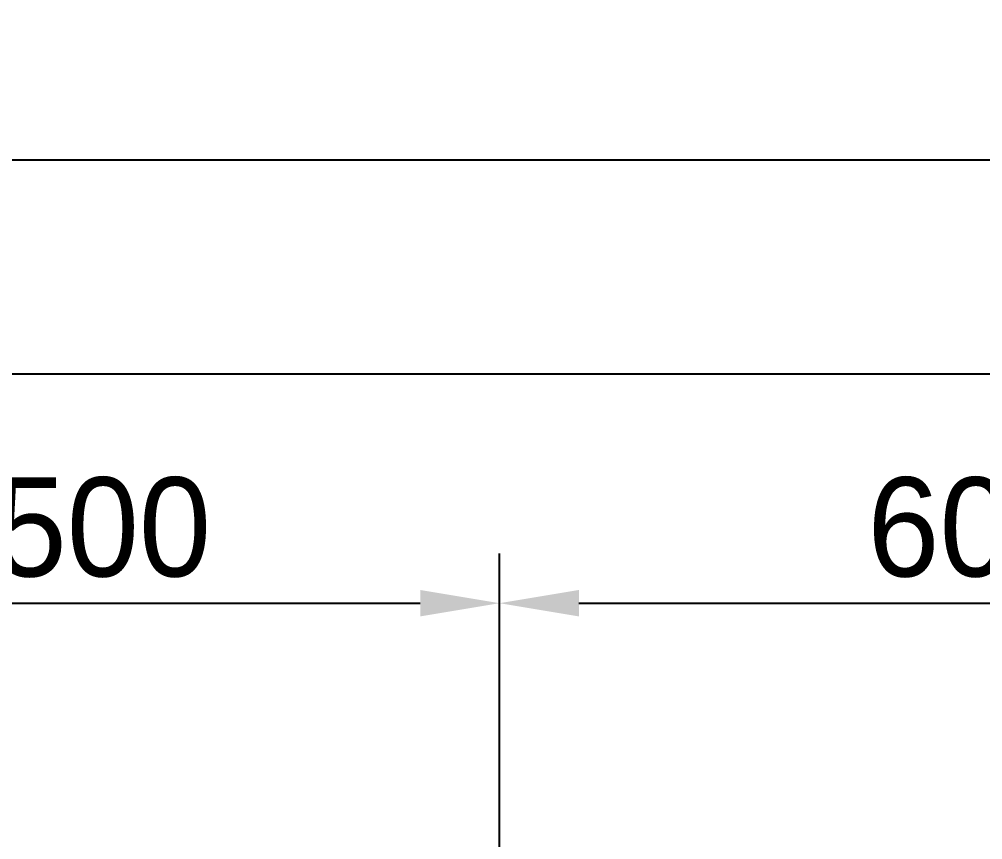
# Model space of a CAD drawing. Header units: inches. Extents: x 0 to 23821, y 0 to 11279.
# Drawn here: x 2334 to 2942, y 5567 to 6084 of the extents above; entities that cross this region are included whole.
import ezdxf

# ---------------------------------------------------------------- set-up
doc = ezdxf.new("R2010")
doc.units = ezdxf.units.IN
doc.header["$LTSCALE"] = 10
doc.header["$MEASUREMENT"] = 0
doc.layers.get('Defpoints').update_dxf_attribs({"color": 8})
doc.styles.add('SCI', font='')
doc.styles.get('SCI').set_extended_font_data('Gulim')
doc.dimstyles.new('SCH', dxfattribs={"dimtxt": 2.5, "dimasz": 2, "dimexe": 1.25, "dimexo": 0.625, "dimtad": 1, "dimdec": 8, "dimtxsty": 'SCI', "dimcen": 2.5, "dimclrd": 4, "dimclre": 4, "dimclrt": 7, "dimadec": 8, "dimazin": 2, "dimtfac": 1, "dimtdec": 8, "dimtmove": 0, "dimatfit": 3, "dimfxl": 1, "dimarcsym": 0})

# ---------------------------------------------------------------- blocks, each defined once
blk = doc.blocks.new('*D366')
at = {"color": 4, "lineweight": -2, "transparency": 16777216}
for p, q in [((2137.14, 5371.93), (2137.14, 5747.34)), ((2637.14, 5333.93), (2637.14, 5747.34)), ((2187.14, 5716.09), (2587.14, 5716.09))]:
    blk.add_line(p, q, dxfattribs=at)
at = {"color": 4, "transparency": 16777216}
for points in [[(2187.14, 5724.43), (2187.14, 5707.76), (2137.14, 5716.09)], [(2587.14, 5724.43), (2587.14, 5707.76), (2637.14, 5716.09)]]:
    blk.add_solid(points, dxfattribs=at)
at = {"layer": 'Defpoints', "color": 0, "transparency": 16777216}
for p in [(2637.14, 5716.09), (2137.14, 5356.31, -227228.55), (2637.14, 5318.31, -227228.55)]:
    blk.add_point(p, dxfattribs=at)
at = {"color": 7, "transparency": 16777216, "insert": (2387.14, 5763.76), "char_height": 62.5, "attachment_point": 5, "style": 'SCI'}
blk.add_mtext('500', dxfattribs=at)
blk = doc.blocks.new('*D367')
at = {"color": 4, "lineweight": -2, "transparency": 16777216}
for p, q in [((2637.14, 5333.93), (2637.14, 5747.34)), ((3237.14, 5333.93), (3237.14, 5747.34)), ((2687.14, 5716.09), (3187.14, 5716.09))]:
    blk.add_line(p, q, dxfattribs=at)
at = {"color": 4, "transparency": 16777216}
for points in [[(2687.14, 5724.43), (2687.14, 5707.76), (2637.14, 5716.09)], [(3187.14, 5724.43), (3187.14, 5707.76), (3237.14, 5716.09)]]:
    blk.add_solid(points, dxfattribs=at)
at = {"layer": 'Defpoints', "color": 0, "transparency": 16777216}
for p in [(3237.14, 5716.09), (2637.14, 5318.31, -227228.55), (3237.14, 5318.31, -227228.55)]:
    blk.add_point(p, dxfattribs=at)
at = {"color": 7, "transparency": 16777216, "insert": (2937.14, 5763.76), "char_height": 62.5, "attachment_point": 5, "style": 'SCI'}
blk.add_mtext('600', dxfattribs=at)
blk = doc.blocks.new('*D377')
at = {"color": 4, "lineweight": -2, "transparency": 16777216}
for p, q in [((1437.14, 5307.93), (1437.14, 6026.78)), ((8237.14, 5307.93), (8237.14, 6026.78)), ((1487.14, 5995.53), (8187.14, 5995.53))]:
    blk.add_line(p, q, dxfattribs=at)
at = {"color": 4, "transparency": 16777216}
for points in [[(1487.14, 6003.87), (1487.14, 5987.2), (1437.14, 5995.53)], [(8187.14, 6003.87), (8187.14, 5987.2), (8237.14, 5995.53)]]:
    blk.add_solid(points, dxfattribs=at)
at = {"layer": 'Defpoints', "color": 0, "transparency": 16777216}
for p in [(8237.14, 5995.53), (1437.14, 5292.31, -227228.55), (8237.14, 5292.31, -227228.55)]:
    blk.add_point(p, dxfattribs=at)
at = {"color": 7, "transparency": 16777216, "insert": (4837.14, 6043.2), "char_height": 62.5, "attachment_point": 5, "style": 'SCI'}
blk.add_mtext('6800', dxfattribs=at)
blk = doc.blocks.new('*D333')
at = {"color": 4, "lineweight": -2, "transparency": 16777216}
for p, q in [((2137.14, 5371.93), (2137.14, 5891.69)), ((7537.14, 5330.42), (7537.14, 5891.69)), ((7487.14, 5860.44), (2187.14, 5860.44))]:
    blk.add_line(p, q, dxfattribs=at)
at = {"color": 4, "transparency": 16777216}
for points in [[(2187.14, 5868.77), (2187.14, 5852.11), (2137.14, 5860.44)], [(7487.14, 5868.77), (7487.14, 5852.11), (7537.14, 5860.44)]]:
    blk.add_solid(points, dxfattribs=at)
at = {"layer": 'Defpoints', "color": 0, "transparency": 16777216}
for p in [(2137.14, 5860.44), (2137.14, 5356.31, -227228.55), (7537.14, 5314.79, -227228.55)]:
    blk.add_point(p, dxfattribs=at)
at = {"color": 7, "transparency": 16777216, "insert": (4837.14, 5908.15), "char_height": 62.5, "attachment_point": 5, "style": 'SCI'}
blk.add_mtext('5400', dxfattribs=at)

msp = doc.modelspace()

# ---------------------------------------------------------------- dimensions: what is measured, and where the dimension line sits
for base, p1, p2, picture, middle in [((8237.1433904861, 5995.5336042826), (1437.1433904861, 5292.3096258602, -227228.5508311124), (8237.1433904861, 5292.3096258602, -227228.5508311124), '*D377', (4837.1433904861, 6043.1992167993)), ((2137.1433904861, 5860.4408056766), (7537.1433904861, 5314.7908204812, -227228.5508311124), (2137.1433904861, 5356.3096258602, -227228.5508311124), '*D333', (4837.1433904861, 5908.1480293784)), ((2637.1433904861, 5716.0929827376), (2137.1433904861, 5356.3096258602, -227228.5508311124), (2637.1433904861, 5318.3096258602, -227228.5508311124), '*D366', (2387.1433904861, 5763.7585952543)), ((3237.1433904861, 5716.0929827376), (2637.1433904861, 5318.3096258602, -227228.5508311124), (3237.1433904861, 5318.3096258602, -227228.5508311124), '*D367', (2937.1433904861, 5763.7585952543))]:
    dim = msp.add_linear_dim(base=base, p1=p1, p2=p2, dimstyle='SCH', override={"dimscale": 25})
    dim.commit()
    dim.dimension.update_dxf_attribs({"geometry": picture, "text_midpoint": middle})

doc.saveas('drawing.dxf')
